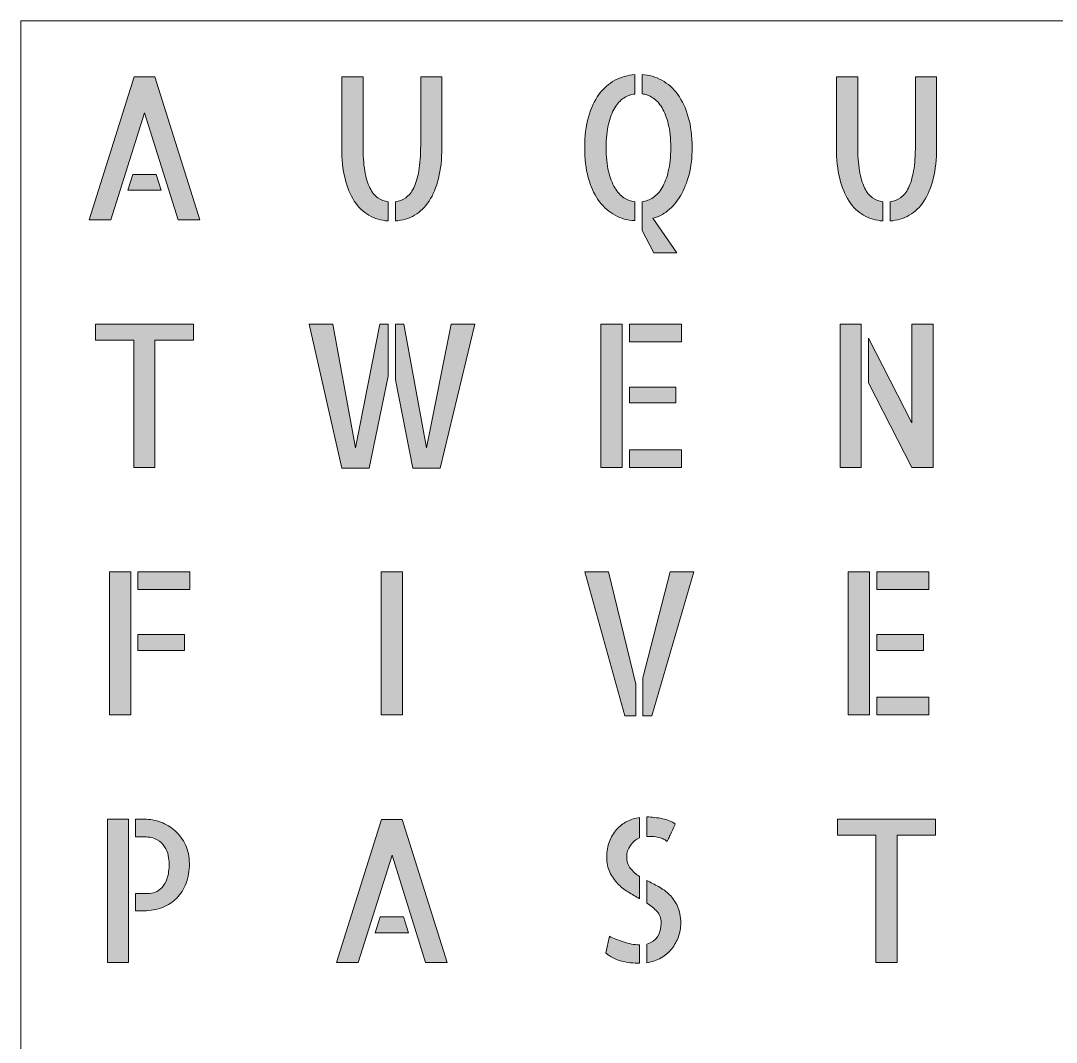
# Model space of a CAD drawing. Header units: millimetres. Extents: x 0 to 150, y -150 to 0.
# Drawn here: x 0 to 69.8, y -68.8 to 0 of the extents above; entities that cross this region are included whole.
import ezdxf

# ---------------------------------------------------------------- set-up
doc = ezdxf.new("R2010")
doc.units = ezdxf.units.MM
doc.header["$MEASUREMENT"] = 0
doc.layers.add('EN', color=7, linetype='Continuous', lineweight=0)
doc.layers.add('Laag 2', color=7, linetype='Continuous', lineweight=0)

# ---------------------------------------------------------------- blocks, each defined once
blk = doc.blocks.new('Block_0')
at = {"layer": 'EN', "true_color": 0x1d1d1b, "transparency": 33554687}
h = blk.add_hatch(color=250, dxfattribs=at)
h.dxf.hatch_style = 2
edge = h.paths.add_edge_path()
edge.add_spline(control_points=[(9.128, -10.356), (9.128, -10.356), (9.47, -11.416), (9.47, -11.416), (9.47, -11.416), (7.221, -11.416), (7.221, -11.416), (7.221, -11.416), (7.55, -10.356), (7.55, -10.356), (7.55, -10.356), (9.128, -10.356), (9.128, -10.356)], knot_values=[0, 0, 0, 0, 1, 1, 1, 2, 2, 2, 3, 3, 3, 4, 4, 4, 4], degree=3, periodic=0)
edge = h.paths.add_edge_path()
edge.add_spline(control_points=[(12.06, -13.419), (12.06, -13.419), (10.6, -13.419), (10.6, -13.419), (10.6, -13.419), (8.351, -6.193), (8.351, -6.193), (8.351, -6.193), (6.079, -13.419), (6.079, -13.419), (6.079, -13.419), (4.607, -13.419), (4.607, -13.419), (4.607, -13.419), (7.645, -3.784), (7.645, -3.784), (7.645, -3.784), (9.046, -3.784), (9.046, -3.784), (9.046, -3.784), (12.06, -13.419), (12.06, -13.419)], knot_values=[0, 0, 0, 0, 1, 1, 1, 2, 2, 2, 3, 3, 3, 4, 4, 4, 5, 5, 5, 6, 6, 6, 7, 7, 7, 7], degree=3, periodic=0)
at = {"layer": 'EN'}
for points, knots in [([(12.06, -13.419), (12.06, -13.419), (10.6, -13.419), (10.6, -13.419), (10.6, -13.419), (8.351, -6.193), (8.351, -6.193), (8.351, -6.193), (6.079, -13.419), (6.079, -13.419), (6.079, -13.419), (4.607, -13.419), (4.607, -13.419), (4.607, -13.419), (7.645, -3.784), (7.645, -3.784), (7.645, -3.784), (9.046, -3.784), (9.046, -3.784), (9.046, -3.784), (12.06, -13.419), (12.06, -13.419)], [0, 0, 0, 0, 1, 1, 1, 2, 2, 2, 3, 3, 3, 4, 4, 4, 5, 5, 5, 6, 6, 6, 7, 7, 7, 7]), ([(9.128, -10.356), (9.128, -10.356), (9.47, -11.416), (9.47, -11.416), (9.47, -11.416), (7.221, -11.416), (7.221, -11.416), (7.221, -11.416), (7.55, -10.356), (7.55, -10.356), (7.55, -10.356), (9.128, -10.356), (9.128, -10.356)], [0, 0, 0, 0, 1, 1, 1, 2, 2, 2, 3, 3, 3, 4, 4, 4, 4])]:
    blk.add_open_spline(points, degree=3, knots=knots, dxfattribs=at)
blk = doc.blocks.new('Block_1')
at = {"layer": 'EN', "true_color": 0x1d1d1b, "transparency": 33554687}
h = blk.add_hatch(color=250, dxfattribs=at)
h.dxf.hatch_style = 2
edge = h.paths.add_edge_path()
edge.add_spline(control_points=[(28.374, -3.771), (28.374, -3.771), (28.374, -8.549), (28.374, -8.549), (28.374, -9.326), (28.299, -10.016), (28.15, -10.618), (28.001, -11.22), (27.791, -11.728), (27.52, -12.143), (27.249, -12.558), (26.921, -12.876), (26.537, -13.099), (26.152, -13.321), (25.72, -13.45), (25.242, -13.485), (25.242, -13.485), (25.242, -12.189), (25.242, -12.189), (25.501, -12.154), (25.734, -12.064), (25.942, -11.92), (26.15, -11.776), (26.329, -11.556), (26.478, -11.259), (26.627, -10.963), (26.743, -10.581), (26.825, -10.114), (26.908, -9.647), (26.949, -9.073), (26.949, -8.392), (26.949, -8.392), (26.949, -3.771), (26.949, -3.771), (26.949, -3.771), (28.374, -3.771), (28.374, -3.771)], knot_values=[0, 0, 0, 0, 1, 1, 1, 2, 2, 2, 3, 3, 3, 4, 4, 4, 5, 5, 5, 6, 6, 6, 7, 7, 7, 8, 8, 8, 9, 9, 9, 10, 10, 10, 11, 11, 11, 12, 12, 12, 12], degree=3, periodic=0)
edge = h.paths.add_edge_path()
edge.add_spline(control_points=[(23.063, -8.392), (23.063, -9.064), (23.102, -9.634), (23.181, -10.101), (23.259, -10.568), (23.373, -10.952), (23.522, -11.253), (23.671, -11.554), (23.85, -11.779), (24.058, -11.927), (24.266, -12.075), (24.5, -12.163), (24.759, -12.189), (24.759, -12.189), (24.759, -13.485), (24.759, -13.485), (24.28, -13.45), (23.846, -13.321), (23.458, -13.099), (23.069, -12.876), (22.741, -12.558), (22.475, -12.143), (22.208, -11.728), (22, -11.22), (21.851, -10.618), (21.701, -10.016), (21.627, -9.326), (21.627, -8.549), (21.627, -8.549), (21.627, -3.771), (21.627, -3.771), (21.627, -3.771), (23.063, -3.771), (23.063, -3.771), (23.063, -3.771), (23.063, -8.392), (23.063, -8.392)], knot_values=[0, 0, 0, 0, 1, 1, 1, 2, 2, 2, 3, 3, 3, 4, 4, 4, 5, 5, 5, 6, 6, 6, 7, 7, 7, 8, 8, 8, 9, 9, 9, 10, 10, 10, 11, 11, 11, 12, 12, 12, 12], degree=3, periodic=0)
at = {"layer": 'EN'}
for points in [[(23.063, -8.392), (23.063, -9.064), (23.102, -9.634), (23.181, -10.101), (23.259, -10.568), (23.373, -10.952), (23.522, -11.253), (23.671, -11.554), (23.85, -11.779), (24.058, -11.927), (24.266, -12.075), (24.5, -12.163), (24.759, -12.189), (24.759, -12.189), (24.759, -13.485), (24.759, -13.485), (24.28, -13.45), (23.846, -13.321), (23.458, -13.099), (23.069, -12.876), (22.741, -12.558), (22.475, -12.143), (22.208, -11.728), (22, -11.22), (21.851, -10.618), (21.701, -10.016), (21.627, -9.326), (21.627, -8.549), (21.627, -8.549), (21.627, -3.771), (21.627, -3.771), (21.627, -3.771), (23.063, -3.771), (23.063, -3.771), (23.063, -3.771), (23.063, -8.392), (23.063, -8.392)], [(28.374, -3.771), (28.374, -3.771), (28.374, -8.549), (28.374, -8.549), (28.374, -9.326), (28.299, -10.016), (28.15, -10.618), (28.001, -11.22), (27.791, -11.728), (27.52, -12.143), (27.249, -12.558), (26.921, -12.876), (26.537, -13.099), (26.152, -13.321), (25.72, -13.45), (25.242, -13.485), (25.242, -13.485), (25.242, -12.189), (25.242, -12.189), (25.501, -12.154), (25.734, -12.064), (25.942, -11.92), (26.15, -11.776), (26.329, -11.556), (26.478, -11.259), (26.627, -10.963), (26.743, -10.581), (26.825, -10.114), (26.908, -9.647), (26.949, -9.073), (26.949, -8.392), (26.949, -8.392), (26.949, -3.771), (26.949, -3.771), (26.949, -3.771), (28.374, -3.771), (28.374, -3.771)]]:
    blk.add_open_spline(points, degree=3, knots=[0, 0, 0, 0, 1, 1, 1, 2, 2, 2, 3, 3, 3, 4, 4, 4, 5, 5, 5, 6, 6, 6, 7, 7, 7, 8, 8, 8, 9, 9, 9, 10, 10, 10, 11, 11, 11, 12, 12, 12, 12], dxfattribs=at)
blk = doc.blocks.new('Block_2')
at = {"layer": 'EN', "true_color": 0x1d1d1b, "transparency": 33554687}
h = blk.add_hatch(color=250, dxfattribs=at)
h.dxf.hatch_style = 2
edge = h.paths.add_edge_path()
edge.add_spline(control_points=[(45.24, -8.549), (45.24, -9.213), (45.17, -9.815), (45.028, -10.356), (44.887, -10.897), (44.695, -11.373), (44.451, -11.783), (44.208, -12.193), (43.925, -12.529), (43.604, -12.791), (43.282, -13.053), (42.94, -13.223), (42.579, -13.302), (42.579, -13.302), (44.204, -15.632), (44.204, -15.632), (44.204, -15.632), (42.65, -15.632), (42.65, -15.632), (42.65, -15.632), (41.861, -14.126), (41.861, -14.126), (41.861, -14.126), (41.861, -12.189), (41.861, -12.189), (42.128, -12.154), (42.377, -12.06), (42.609, -11.907), (42.84, -11.755), (43.042, -11.532), (43.215, -11.24), (43.388, -10.947), (43.527, -10.581), (43.633, -10.14), (43.739, -9.699), (43.796, -9.169), (43.804, -8.549), (43.796, -7.93), (43.739, -7.4), (43.633, -6.959), (43.527, -6.518), (43.386, -6.152), (43.209, -5.859), (43.033, -5.567), (42.828, -5.344), (42.597, -5.191), (42.365, -5.039), (42.12, -4.949), (41.861, -4.923), (41.861, -4.923), (41.861, -3.627), (41.861, -3.627), (42.34, -3.653), (42.785, -3.78), (43.197, -4.007), (43.61, -4.234), (43.967, -4.554), (44.269, -4.969), (44.571, -5.383), (44.808, -5.89), (44.981, -6.487), (45.154, -7.085), (45.24, -7.773), (45.24, -8.549)], knot_values=[0, 0, 0, 0, 1, 1, 1, 2, 2, 2, 3, 3, 3, 4, 4, 4, 5, 5, 5, 6, 6, 6, 7, 7, 7, 8, 8, 8, 9, 9, 9, 10, 10, 10, 11, 11, 11, 12, 12, 12, 13, 13, 13, 14, 14, 14, 15, 15, 15, 16, 16, 16, 17, 17, 17, 18, 18, 18, 19, 19, 19, 20, 20, 20, 21, 21, 21, 21], degree=3, periodic=0)
edge = h.paths.add_edge_path()
edge.add_spline(control_points=[(37.999, -8.549), (37.999, -7.773), (38.083, -7.085), (38.252, -6.487), (38.421, -5.89), (38.656, -5.383), (38.959, -4.969), (39.261, -4.554), (39.62, -4.236), (40.036, -4.013), (40.452, -3.791), (40.899, -3.662), (41.378, -3.627), (41.378, -3.627), (41.378, -4.936), (41.378, -4.936), (41.111, -4.971), (40.862, -5.063), (40.631, -5.211), (40.399, -5.36), (40.197, -5.578), (40.024, -5.866), (39.851, -6.154), (39.712, -6.52), (39.606, -6.965), (39.5, -7.41), (39.443, -7.939), (39.435, -8.549), (39.443, -9.169), (39.5, -9.699), (39.606, -10.14), (39.712, -10.581), (39.853, -10.95), (40.03, -11.246), (40.207, -11.543), (40.411, -11.768), (40.642, -11.92), (40.874, -12.073), (41.119, -12.163), (41.378, -12.189), (41.378, -12.189), (41.378, -13.459), (41.378, -13.459), (41.378, -13.459), (41.166, -13.459), (41.166, -13.459), (40.711, -13.398), (40.289, -13.249), (39.901, -13.014), (39.512, -12.778), (39.176, -12.455), (38.894, -12.045), (38.611, -11.635), (38.391, -11.137), (38.234, -10.552), (38.077, -9.968), (37.999, -9.3), (37.999, -8.549)], knot_values=[0, 0, 0, 0, 1, 1, 1, 2, 2, 2, 3, 3, 3, 4, 4, 4, 5, 5, 5, 6, 6, 6, 7, 7, 7, 8, 8, 8, 9, 9, 9, 10, 10, 10, 11, 11, 11, 12, 12, 12, 13, 13, 13, 14, 14, 14, 15, 15, 15, 16, 16, 16, 17, 17, 17, 18, 18, 18, 19, 19, 19, 19], degree=3, periodic=0)
at = {"layer": 'EN'}
for points, knots in [([(37.999, -8.549), (37.999, -7.773), (38.083, -7.085), (38.252, -6.487), (38.421, -5.89), (38.656, -5.383), (38.959, -4.969), (39.261, -4.554), (39.62, -4.236), (40.036, -4.013), (40.452, -3.791), (40.899, -3.662), (41.378, -3.627), (41.378, -3.627), (41.378, -4.936), (41.378, -4.936), (41.111, -4.971), (40.862, -5.063), (40.631, -5.211), (40.399, -5.36), (40.197, -5.578), (40.024, -5.866), (39.851, -6.154), (39.712, -6.52), (39.606, -6.965), (39.5, -7.41), (39.443, -7.939), (39.435, -8.549), (39.443, -9.169), (39.5, -9.699), (39.606, -10.14), (39.712, -10.581), (39.853, -10.95), (40.03, -11.246), (40.207, -11.543), (40.411, -11.768), (40.642, -11.92), (40.874, -12.073), (41.119, -12.163), (41.378, -12.189), (41.378, -12.189), (41.378, -13.459), (41.378, -13.459), (41.378, -13.459), (41.166, -13.459), (41.166, -13.459), (40.711, -13.398), (40.289, -13.249), (39.901, -13.014), (39.512, -12.778), (39.176, -12.455), (38.894, -12.045), (38.611, -11.635), (38.391, -11.137), (38.234, -10.552), (38.077, -9.968), (37.999, -9.3), (37.999, -8.549)], [0, 0, 0, 0, 1, 1, 1, 2, 2, 2, 3, 3, 3, 4, 4, 4, 5, 5, 5, 6, 6, 6, 7, 7, 7, 8, 8, 8, 9, 9, 9, 10, 10, 10, 11, 11, 11, 12, 12, 12, 13, 13, 13, 14, 14, 14, 15, 15, 15, 16, 16, 16, 17, 17, 17, 18, 18, 18, 19, 19, 19, 19]), ([(45.24, -8.549), (45.24, -9.213), (45.17, -9.815), (45.028, -10.356), (44.887, -10.897), (44.695, -11.373), (44.451, -11.783), (44.208, -12.193), (43.925, -12.529), (43.604, -12.791), (43.282, -13.053), (42.94, -13.223), (42.579, -13.302), (42.579, -13.302), (44.204, -15.632), (44.204, -15.632), (44.204, -15.632), (42.65, -15.632), (42.65, -15.632), (42.65, -15.632), (41.861, -14.126), (41.861, -14.126), (41.861, -14.126), (41.861, -12.189), (41.861, -12.189), (42.128, -12.154), (42.377, -12.06), (42.609, -11.907), (42.84, -11.755), (43.042, -11.532), (43.215, -11.24), (43.388, -10.947), (43.527, -10.581), (43.633, -10.14), (43.739, -9.699), (43.796, -9.169), (43.804, -8.549), (43.796, -7.93), (43.739, -7.4), (43.633, -6.959), (43.527, -6.518), (43.386, -6.152), (43.209, -5.859), (43.033, -5.567), (42.828, -5.344), (42.597, -5.191), (42.365, -5.039), (42.12, -4.949), (41.861, -4.923), (41.861, -4.923), (41.861, -3.627), (41.861, -3.627), (42.34, -3.653), (42.785, -3.78), (43.197, -4.007), (43.61, -4.234), (43.967, -4.554), (44.269, -4.969), (44.571, -5.383), (44.808, -5.89), (44.981, -6.487), (45.154, -7.085), (45.24, -7.773), (45.24, -8.549)], [0, 0, 0, 0, 1, 1, 1, 2, 2, 2, 3, 3, 3, 4, 4, 4, 5, 5, 5, 6, 6, 6, 7, 7, 7, 8, 8, 8, 9, 9, 9, 10, 10, 10, 11, 11, 11, 12, 12, 12, 13, 13, 13, 14, 14, 14, 15, 15, 15, 16, 16, 16, 17, 17, 17, 18, 18, 18, 19, 19, 19, 20, 20, 20, 21, 21, 21, 21])]:
    blk.add_open_spline(points, degree=3, knots=knots, dxfattribs=at)
blk = doc.blocks.new('Block_3')
at = {"layer": 'EN', "true_color": 0x1d1d1b, "transparency": 33554687}
h = blk.add_hatch(color=250, dxfattribs=at)
h.dxf.hatch_style = 2
edge = h.paths.add_edge_path()
edge.add_spline(control_points=[(61.707, -3.771), (61.707, -3.771), (61.707, -8.549), (61.707, -8.549), (61.707, -9.326), (61.632, -10.016), (61.483, -10.618), (61.334, -11.22), (61.124, -11.728), (60.853, -12.143), (60.583, -12.558), (60.255, -12.876), (59.87, -13.099), (59.485, -13.321), (59.054, -13.45), (58.575, -13.485), (58.575, -13.485), (58.575, -12.189), (58.575, -12.189), (58.834, -12.154), (59.067, -12.064), (59.275, -11.92), (59.483, -11.776), (59.662, -11.556), (59.811, -11.259), (59.96, -10.963), (60.076, -10.581), (60.159, -10.114), (60.241, -9.647), (60.282, -9.073), (60.282, -8.392), (60.282, -8.392), (60.282, -3.771), (60.282, -3.771), (60.282, -3.771), (61.707, -3.771), (61.707, -3.771)], knot_values=[0, 0, 0, 0, 1, 1, 1, 2, 2, 2, 3, 3, 3, 4, 4, 4, 5, 5, 5, 6, 6, 6, 7, 7, 7, 8, 8, 8, 9, 9, 9, 10, 10, 10, 11, 11, 11, 12, 12, 12, 12], degree=3, periodic=0)
edge = h.paths.add_edge_path()
edge.add_spline(control_points=[(56.397, -8.392), (56.397, -9.064), (56.436, -9.634), (56.514, -10.101), (56.593, -10.568), (56.707, -10.952), (56.856, -11.253), (57.005, -11.554), (57.183, -11.779), (57.392, -11.927), (57.599, -12.075), (57.833, -12.163), (58.092, -12.189), (58.092, -12.189), (58.092, -13.485), (58.092, -13.485), (57.613, -13.45), (57.18, -13.321), (56.791, -13.099), (56.403, -12.876), (56.075, -12.558), (55.808, -12.143), (55.541, -11.728), (55.333, -11.22), (55.184, -10.618), (55.035, -10.016), (54.96, -9.326), (54.96, -8.549), (54.96, -8.549), (54.96, -3.771), (54.96, -3.771), (54.96, -3.771), (56.397, -3.771), (56.397, -3.771), (56.397, -3.771), (56.397, -8.392), (56.397, -8.392)], knot_values=[0, 0, 0, 0, 1, 1, 1, 2, 2, 2, 3, 3, 3, 4, 4, 4, 5, 5, 5, 6, 6, 6, 7, 7, 7, 8, 8, 8, 9, 9, 9, 10, 10, 10, 11, 11, 11, 12, 12, 12, 12], degree=3, periodic=0)
at = {"layer": 'EN'}
for points in [[(56.397, -8.392), (56.397, -9.064), (56.436, -9.634), (56.514, -10.101), (56.593, -10.568), (56.707, -10.952), (56.856, -11.253), (57.005, -11.554), (57.183, -11.779), (57.392, -11.927), (57.599, -12.075), (57.833, -12.163), (58.092, -12.189), (58.092, -12.189), (58.092, -13.485), (58.092, -13.485), (57.613, -13.45), (57.18, -13.321), (56.791, -13.099), (56.403, -12.876), (56.075, -12.558), (55.808, -12.143), (55.541, -11.728), (55.333, -11.22), (55.184, -10.618), (55.035, -10.016), (54.96, -9.326), (54.96, -8.549), (54.96, -8.549), (54.96, -3.771), (54.96, -3.771), (54.96, -3.771), (56.397, -3.771), (56.397, -3.771), (56.397, -3.771), (56.397, -8.392), (56.397, -8.392)], [(61.707, -3.771), (61.707, -3.771), (61.707, -8.549), (61.707, -8.549), (61.707, -9.326), (61.632, -10.016), (61.483, -10.618), (61.334, -11.22), (61.124, -11.728), (60.853, -12.143), (60.583, -12.558), (60.255, -12.876), (59.87, -13.099), (59.485, -13.321), (59.054, -13.45), (58.575, -13.485), (58.575, -13.485), (58.575, -12.189), (58.575, -12.189), (58.834, -12.154), (59.067, -12.064), (59.275, -11.92), (59.483, -11.776), (59.662, -11.556), (59.811, -11.259), (59.96, -10.963), (60.076, -10.581), (60.159, -10.114), (60.241, -9.647), (60.282, -9.073), (60.282, -8.392), (60.282, -8.392), (60.282, -3.771), (60.282, -3.771), (60.282, -3.771), (61.707, -3.771), (61.707, -3.771)]]:
    blk.add_open_spline(points, degree=3, knots=[0, 0, 0, 0, 1, 1, 1, 2, 2, 2, 3, 3, 3, 4, 4, 4, 5, 5, 5, 6, 6, 6, 7, 7, 7, 8, 8, 8, 9, 9, 9, 10, 10, 10, 11, 11, 11, 12, 12, 12, 12], dxfattribs=at)
blk = doc.blocks.new('Block_9')
at = {"layer": 'EN', "true_color": 0x1d1d1b, "transparency": 33554687}
h = blk.add_hatch(color=250, dxfattribs=at)
h.dxf.hatch_style = 2
edge = h.paths.add_edge_path()
edge.add_spline(control_points=[(11.636, -20.438), (11.636, -20.438), (11.636, -21.511), (11.636, -21.511), (11.636, -21.511), (9.046, -21.511), (9.046, -21.511), (9.046, -21.511), (9.046, -30.086), (9.046, -30.086), (9.046, -30.086), (7.621, -30.086), (7.621, -30.086), (7.621, -30.086), (7.621, -21.511), (7.621, -21.511), (7.621, -21.511), (5.031, -21.511), (5.031, -21.511), (5.031, -21.511), (5.031, -20.438), (5.031, -20.438), (5.031, -20.438), (11.636, -20.438), (11.636, -20.438)], knot_values=[0, 0, 0, 0, 1, 1, 1, 2, 2, 2, 3, 3, 3, 4, 4, 4, 5, 5, 5, 6, 6, 6, 7, 7, 7, 8, 8, 8, 8], degree=3, periodic=0)
at = {"layer": 'EN'}
blk.add_open_spline([(11.636, -20.438), (11.636, -20.438), (11.636, -21.511), (11.636, -21.511), (11.636, -21.511), (9.046, -21.511), (9.046, -21.511), (9.046, -21.511), (9.046, -30.086), (9.046, -30.086), (9.046, -30.086), (7.621, -30.086), (7.621, -30.086), (7.621, -30.086), (7.621, -21.511), (7.621, -21.511), (7.621, -21.511), (5.031, -21.511), (5.031, -21.511), (5.031, -21.511), (5.031, -20.438), (5.031, -20.438), (5.031, -20.438), (11.636, -20.438), (11.636, -20.438)], degree=3, knots=[0, 0, 0, 0, 1, 1, 1, 2, 2, 2, 3, 3, 3, 4, 4, 4, 5, 5, 5, 6, 6, 6, 7, 7, 7, 8, 8, 8, 8], dxfattribs=at)
blk = doc.blocks.new('Block_10')
at = {"layer": 'EN', "true_color": 0x1d1d1b, "transparency": 33554687}
h = blk.add_hatch(color=250, dxfattribs=at)
h.dxf.hatch_style = 2
edge = h.paths.add_edge_path()
edge.add_spline(control_points=[(28.998, -20.438), (28.998, -20.438), (30.599, -20.438), (30.599, -20.438), (30.599, -20.438), (28.256, -30.138), (28.256, -30.138), (28.256, -30.138), (26.419, -30.138), (26.419, -30.138), (26.419, -30.138), (25.241, -24.182), (25.241, -24.182), (25.241, -24.182), (25.241, -20.438), (25.241, -20.438), (25.241, -20.438), (25.807, -20.438), (25.807, -20.438), (25.807, -20.438), (27.337, -28.764), (27.337, -28.764), (27.337, -28.764), (28.998, -20.438), (28.998, -20.438)], knot_values=[0, 0, 0, 0, 1, 1, 1, 2, 2, 2, 3, 3, 3, 4, 4, 4, 5, 5, 5, 6, 6, 6, 7, 7, 7, 8, 8, 8, 8], degree=3, periodic=0)
edge = h.paths.add_edge_path()
edge.add_spline(control_points=[(22.557, -28.764), (22.557, -28.764), (24.205, -20.438), (24.205, -20.438), (24.205, -20.438), (24.759, -20.438), (24.759, -20.438), (24.759, -20.438), (24.759, -23.933), (24.759, -23.933), (24.759, -23.933), (23.475, -30.138), (23.475, -30.138), (23.475, -30.138), (21.627, -30.138), (21.627, -30.138), (21.627, -30.138), (19.425, -20.438), (19.425, -20.438), (19.425, -20.438), (21.026, -20.438), (21.026, -20.438), (21.026, -20.438), (22.557, -28.764), (22.557, -28.764)], knot_values=[0, 0, 0, 0, 1, 1, 1, 2, 2, 2, 3, 3, 3, 4, 4, 4, 5, 5, 5, 6, 6, 6, 7, 7, 7, 8, 8, 8, 8], degree=3, periodic=0)
at = {"layer": 'EN'}
for points in [[(22.557, -28.764), (22.557, -28.764), (24.205, -20.438), (24.205, -20.438), (24.205, -20.438), (24.759, -20.438), (24.759, -20.438), (24.759, -20.438), (24.759, -23.933), (24.759, -23.933), (24.759, -23.933), (23.475, -30.138), (23.475, -30.138), (23.475, -30.138), (21.627, -30.138), (21.627, -30.138), (21.627, -30.138), (19.425, -20.438), (19.425, -20.438), (19.425, -20.438), (21.026, -20.438), (21.026, -20.438), (21.026, -20.438), (22.557, -28.764), (22.557, -28.764)], [(28.998, -20.438), (28.998, -20.438), (30.599, -20.438), (30.599, -20.438), (30.599, -20.438), (28.256, -30.138), (28.256, -30.138), (28.256, -30.138), (26.419, -30.138), (26.419, -30.138), (26.419, -30.138), (25.241, -24.182), (25.241, -24.182), (25.241, -24.182), (25.241, -20.438), (25.241, -20.438), (25.241, -20.438), (25.807, -20.438), (25.807, -20.438), (25.807, -20.438), (27.337, -28.764), (27.337, -28.764), (27.337, -28.764), (28.998, -20.438), (28.998, -20.438)]]:
    blk.add_open_spline(points, degree=3, knots=[0, 0, 0, 0, 1, 1, 1, 2, 2, 2, 3, 3, 3, 4, 4, 4, 5, 5, 5, 6, 6, 6, 7, 7, 7, 8, 8, 8, 8], dxfattribs=at)
blk = doc.blocks.new('Block_11')
at = {"layer": 'EN', "true_color": 0x1d1d1b, "transparency": 33554687}
h = blk.add_hatch(color=250, dxfattribs=at)
h.dxf.hatch_style = 2
edge = h.paths.add_edge_path()
edge.add_spline(control_points=[(41.007, -28.895), (41.007, -28.895), (44.516, -28.895), (44.516, -28.895), (44.516, -28.895), (44.516, -30.086), (44.516, -30.086), (44.516, -30.086), (41.007, -30.086), (41.007, -30.086), (41.007, -30.086), (41.007, -28.895), (41.007, -28.895)], knot_values=[0, 0, 0, 0, 1, 1, 1, 2, 2, 2, 3, 3, 3, 4, 4, 4, 4], degree=3, periodic=0)
edge = h.paths.add_edge_path()
edge.add_spline(control_points=[(44.151, -25.74), (44.151, -25.74), (41.007, -25.74), (41.007, -25.74), (41.007, -25.74), (41.007, -24.666), (41.007, -24.666), (41.007, -24.666), (44.151, -24.666), (44.151, -24.666), (44.151, -24.666), (44.151, -25.74), (44.151, -25.74)], knot_values=[0, 0, 0, 0, 1, 1, 1, 2, 2, 2, 3, 3, 3, 4, 4, 4, 4], degree=3, periodic=0)
edge = h.paths.add_edge_path()
edge.add_spline(control_points=[(44.516, -20.438), (44.516, -20.438), (44.516, -21.629), (44.516, -21.629), (44.516, -21.629), (41.007, -21.629), (41.007, -21.629), (41.007, -21.629), (41.007, -20.438), (41.007, -20.438), (41.007, -20.438), (44.516, -20.438), (44.516, -20.438)], knot_values=[0, 0, 0, 0, 1, 1, 1, 2, 2, 2, 3, 3, 3, 4, 4, 4, 4], degree=3, periodic=0)
edge = h.paths.add_edge_path()
edge.add_spline(control_points=[(39.088, -20.438), (39.088, -20.438), (40.525, -20.438), (40.525, -20.438), (40.525, -20.438), (40.525, -30.086), (40.525, -30.086), (40.525, -30.086), (39.088, -30.086), (39.088, -30.086), (39.088, -30.086), (39.088, -20.438), (39.088, -20.438)], knot_values=[0, 0, 0, 0, 1, 1, 1, 2, 2, 2, 3, 3, 3, 4, 4, 4, 4], degree=3, periodic=0)
at = {"layer": 'EN'}
for points in [[(39.088, -20.438), (39.088, -20.438), (40.525, -20.438), (40.525, -20.438), (40.525, -20.438), (40.525, -30.086), (40.525, -30.086), (40.525, -30.086), (39.088, -30.086), (39.088, -30.086), (39.088, -30.086), (39.088, -20.438), (39.088, -20.438)], [(44.516, -20.438), (44.516, -20.438), (44.516, -21.629), (44.516, -21.629), (44.516, -21.629), (41.007, -21.629), (41.007, -21.629), (41.007, -21.629), (41.007, -20.438), (41.007, -20.438), (41.007, -20.438), (44.516, -20.438), (44.516, -20.438)], [(44.151, -25.74), (44.151, -25.74), (41.007, -25.74), (41.007, -25.74), (41.007, -25.74), (41.007, -24.666), (41.007, -24.666), (41.007, -24.666), (44.151, -24.666), (44.151, -24.666), (44.151, -24.666), (44.151, -25.74), (44.151, -25.74)], [(41.007, -28.895), (41.007, -28.895), (44.516, -28.895), (44.516, -28.895), (44.516, -28.895), (44.516, -30.086), (44.516, -30.086), (44.516, -30.086), (41.007, -30.086), (41.007, -30.086), (41.007, -30.086), (41.007, -28.895), (41.007, -28.895)]]:
    blk.add_open_spline(points, degree=3, knots=[0, 0, 0, 0, 1, 1, 1, 2, 2, 2, 3, 3, 3, 4, 4, 4, 4], dxfattribs=at)
blk = doc.blocks.new('Block_12')
at = {"layer": 'EN', "true_color": 0x1d1d1b, "transparency": 33554687}
h = blk.add_hatch(color=250, dxfattribs=at)
h.dxf.hatch_style = 2
edge = h.paths.add_edge_path()
edge.add_spline(control_points=[(60.041, -20.438), (60.041, -20.438), (61.477, -20.438), (61.477, -20.438), (61.477, -20.438), (61.477, -30.086), (61.477, -30.086), (61.477, -30.086), (60.041, -30.086), (60.041, -30.086), (60.041, -30.086), (57.121, -24.378), (57.121, -24.378), (57.121, -24.378), (57.121, -21.367), (57.121, -21.367), (57.121, -21.367), (60.041, -27.088), (60.041, -27.088), (60.041, -27.088), (60.041, -20.438), (60.041, -20.438)], knot_values=[0, 0, 0, 0, 1, 1, 1, 2, 2, 2, 3, 3, 3, 4, 4, 4, 5, 5, 5, 6, 6, 6, 7, 7, 7, 7], degree=3, periodic=0)
edge = h.paths.add_edge_path()
edge.add_spline(control_points=[(55.201, -30.086), (55.201, -30.086), (55.201, -20.438), (55.201, -20.438), (55.201, -20.438), (56.638, -20.438), (56.638, -20.438), (56.638, -20.438), (56.638, -30.086), (56.638, -30.086), (56.638, -30.086), (55.201, -30.086), (55.201, -30.086)], knot_values=[0, 0, 0, 0, 1, 1, 1, 2, 2, 2, 3, 3, 3, 4, 4, 4, 4], degree=3, periodic=0)
at = {"layer": 'EN'}
for points, knots in [([(55.201, -30.086), (55.201, -30.086), (55.201, -20.438), (55.201, -20.438), (55.201, -20.438), (56.638, -20.438), (56.638, -20.438), (56.638, -20.438), (56.638, -30.086), (56.638, -30.086), (56.638, -30.086), (55.201, -30.086), (55.201, -30.086)], [0, 0, 0, 0, 1, 1, 1, 2, 2, 2, 3, 3, 3, 4, 4, 4, 4]), ([(60.041, -20.438), (60.041, -20.438), (61.477, -20.438), (61.477, -20.438), (61.477, -20.438), (61.477, -30.086), (61.477, -30.086), (61.477, -30.086), (60.041, -30.086), (60.041, -30.086), (60.041, -30.086), (57.121, -24.378), (57.121, -24.378), (57.121, -24.378), (57.121, -21.367), (57.121, -21.367), (57.121, -21.367), (60.041, -27.088), (60.041, -27.088), (60.041, -27.088), (60.041, -20.438), (60.041, -20.438)], [0, 0, 0, 0, 1, 1, 1, 2, 2, 2, 3, 3, 3, 4, 4, 4, 5, 5, 5, 6, 6, 6, 7, 7, 7, 7])]:
    blk.add_open_spline(points, degree=3, knots=knots, dxfattribs=at)
blk = doc.blocks.new('Block_18')
at = {"layer": 'EN', "true_color": 0x1d1d1b, "transparency": 33554687}
h = blk.add_hatch(color=250, dxfattribs=at)
h.dxf.hatch_style = 2
edge = h.paths.add_edge_path()
edge.add_spline(control_points=[(11.036, -42.406), (11.036, -42.406), (7.892, -42.406), (7.892, -42.406), (7.892, -42.406), (7.892, -41.333), (7.892, -41.333), (7.892, -41.333), (11.036, -41.333), (11.036, -41.333), (11.036, -41.333), (11.036, -42.406), (11.036, -42.406)], knot_values=[0, 0, 0, 0, 1, 1, 1, 2, 2, 2, 3, 3, 3, 4, 4, 4, 4], degree=3, periodic=0)
edge = h.paths.add_edge_path()
edge.add_spline(control_points=[(11.401, -37.104), (11.401, -37.104), (11.401, -38.295), (11.401, -38.295), (11.401, -38.295), (7.892, -38.295), (7.892, -38.295), (7.892, -38.295), (7.892, -37.104), (7.892, -37.104), (7.892, -37.104), (11.401, -37.104), (11.401, -37.104)], knot_values=[0, 0, 0, 0, 1, 1, 1, 2, 2, 2, 3, 3, 3, 4, 4, 4, 4], degree=3, periodic=0)
edge = h.paths.add_edge_path()
edge.add_spline(control_points=[(5.973, -37.104), (5.973, -37.104), (7.409, -37.104), (7.409, -37.104), (7.409, -37.104), (7.409, -46.752), (7.409, -46.752), (7.409, -46.752), (5.973, -46.752), (5.973, -46.752), (5.973, -46.752), (5.973, -37.104), (5.973, -37.104)], knot_values=[0, 0, 0, 0, 1, 1, 1, 2, 2, 2, 3, 3, 3, 4, 4, 4, 4], degree=3, periodic=0)
at = {"layer": 'EN'}
for points in [[(5.973, -37.104), (5.973, -37.104), (7.409, -37.104), (7.409, -37.104), (7.409, -37.104), (7.409, -46.752), (7.409, -46.752), (7.409, -46.752), (5.973, -46.752), (5.973, -46.752), (5.973, -46.752), (5.973, -37.104), (5.973, -37.104)], [(11.401, -37.104), (11.401, -37.104), (11.401, -38.295), (11.401, -38.295), (11.401, -38.295), (7.892, -38.295), (7.892, -38.295), (7.892, -38.295), (7.892, -37.104), (7.892, -37.104), (7.892, -37.104), (11.401, -37.104), (11.401, -37.104)], [(11.036, -42.406), (11.036, -42.406), (7.892, -42.406), (7.892, -42.406), (7.892, -42.406), (7.892, -41.333), (7.892, -41.333), (7.892, -41.333), (11.036, -41.333), (11.036, -41.333), (11.036, -41.333), (11.036, -42.406), (11.036, -42.406)]]:
    blk.add_open_spline(points, degree=3, knots=[0, 0, 0, 0, 1, 1, 1, 2, 2, 2, 3, 3, 3, 4, 4, 4, 4], dxfattribs=at)
blk = doc.blocks.new('Block_19')
at = {"layer": 'EN', "true_color": 0x1d1d1b, "transparency": 33554687}
h = blk.add_hatch(color=250, dxfattribs=at)
h.dxf.hatch_style = 2
edge = h.paths.add_edge_path()
edge.add_spline(control_points=[(25.73, -46.752), (25.73, -46.752), (24.294, -46.752), (24.294, -46.752), (24.294, -46.752), (24.294, -37.104), (24.294, -37.104), (24.294, -37.104), (25.73, -37.104), (25.73, -37.104), (25.73, -37.104), (25.73, -46.752), (25.73, -46.752)], knot_values=[0, 0, 0, 0, 1, 1, 1, 2, 2, 2, 3, 3, 3, 4, 4, 4, 4], degree=3, periodic=0)
at = {"layer": 'EN'}
blk.add_open_spline([(25.73, -46.752), (25.73, -46.752), (24.294, -46.752), (24.294, -46.752), (24.294, -46.752), (24.294, -37.104), (24.294, -37.104), (24.294, -37.104), (25.73, -37.104), (25.73, -37.104), (25.73, -37.104), (25.73, -46.752), (25.73, -46.752)], degree=3, knots=[0, 0, 0, 0, 1, 1, 1, 2, 2, 2, 3, 3, 3, 4, 4, 4, 4], dxfattribs=at)
blk = doc.blocks.new('Block_20')
at = {"layer": 'EN', "true_color": 0x1d1d1b, "transparency": 33554687}
h = blk.add_hatch(color=250, dxfattribs=at)
h.dxf.hatch_style = 2
edge = h.paths.add_edge_path()
edge.add_spline(control_points=[(43.757, -37.104), (43.757, -37.104), (45.358, -37.104), (45.358, -37.104), (45.358, -37.104), (42.532, -46.805), (42.532, -46.805), (42.532, -46.805), (41.92, -46.805), (41.92, -46.805), (41.92, -46.805), (41.92, -44.252), (41.92, -44.252), (41.92, -44.252), (43.757, -37.104), (43.757, -37.104)], knot_values=[0, 0, 0, 0, 1, 1, 1, 2, 2, 2, 3, 3, 3, 4, 4, 4, 5, 5, 5, 5], degree=3, periodic=0)
edge = h.paths.add_edge_path()
edge.add_spline(control_points=[(37.999, -37.104), (37.999, -37.104), (39.612, -37.104), (39.612, -37.104), (39.612, -37.104), (41.437, -44.671), (41.437, -44.671), (41.437, -44.671), (41.437, -46.805), (41.437, -46.805), (41.437, -46.805), (40.696, -46.805), (40.696, -46.805), (40.696, -46.805), (37.999, -37.104), (37.999, -37.104)], knot_values=[0, 0, 0, 0, 1, 1, 1, 2, 2, 2, 3, 3, 3, 4, 4, 4, 5, 5, 5, 5], degree=3, periodic=0)
at = {"layer": 'EN'}
for points in [[(37.999, -37.104), (37.999, -37.104), (39.612, -37.104), (39.612, -37.104), (39.612, -37.104), (41.437, -44.671), (41.437, -44.671), (41.437, -44.671), (41.437, -46.805), (41.437, -46.805), (41.437, -46.805), (40.696, -46.805), (40.696, -46.805), (40.696, -46.805), (37.999, -37.104), (37.999, -37.104)], [(43.757, -37.104), (43.757, -37.104), (45.358, -37.104), (45.358, -37.104), (45.358, -37.104), (42.532, -46.805), (42.532, -46.805), (42.532, -46.805), (41.92, -46.805), (41.92, -46.805), (41.92, -46.805), (41.92, -44.252), (41.92, -44.252), (41.92, -44.252), (43.757, -37.104), (43.757, -37.104)]]:
    blk.add_open_spline(points, degree=3, knots=[0, 0, 0, 0, 1, 1, 1, 2, 2, 2, 3, 3, 3, 4, 4, 4, 5, 5, 5, 5], dxfattribs=at)
blk = doc.blocks.new('Block_21')
at = {"layer": 'EN', "true_color": 0x1d1d1b, "transparency": 33554687}
h = blk.add_hatch(color=250, dxfattribs=at)
h.dxf.hatch_style = 2
edge = h.paths.add_edge_path()
edge.add_spline(control_points=[(57.674, -45.561), (57.674, -45.561), (61.183, -45.561), (61.183, -45.561), (61.183, -45.561), (61.183, -46.752), (61.183, -46.752), (61.183, -46.752), (57.674, -46.752), (57.674, -46.752), (57.674, -46.752), (57.674, -45.561), (57.674, -45.561)], knot_values=[0, 0, 0, 0, 1, 1, 1, 2, 2, 2, 3, 3, 3, 4, 4, 4, 4], degree=3, periodic=0)
edge = h.paths.add_edge_path()
edge.add_spline(control_points=[(60.818, -42.406), (60.818, -42.406), (57.674, -42.406), (57.674, -42.406), (57.674, -42.406), (57.674, -41.333), (57.674, -41.333), (57.674, -41.333), (60.818, -41.333), (60.818, -41.333), (60.818, -41.333), (60.818, -42.406), (60.818, -42.406)], knot_values=[0, 0, 0, 0, 1, 1, 1, 2, 2, 2, 3, 3, 3, 4, 4, 4, 4], degree=3, periodic=0)
edge = h.paths.add_edge_path()
edge.add_spline(control_points=[(61.183, -37.104), (61.183, -37.104), (61.183, -38.295), (61.183, -38.295), (61.183, -38.295), (57.674, -38.295), (57.674, -38.295), (57.674, -38.295), (57.674, -37.104), (57.674, -37.104), (57.674, -37.104), (61.183, -37.104), (61.183, -37.104)], knot_values=[0, 0, 0, 0, 1, 1, 1, 2, 2, 2, 3, 3, 3, 4, 4, 4, 4], degree=3, periodic=0)
edge = h.paths.add_edge_path()
edge.add_spline(control_points=[(55.755, -37.104), (55.755, -37.104), (57.191, -37.104), (57.191, -37.104), (57.191, -37.104), (57.191, -46.752), (57.191, -46.752), (57.191, -46.752), (55.755, -46.752), (55.755, -46.752), (55.755, -46.752), (55.755, -37.104), (55.755, -37.104)], knot_values=[0, 0, 0, 0, 1, 1, 1, 2, 2, 2, 3, 3, 3, 4, 4, 4, 4], degree=3, periodic=0)
at = {"layer": 'EN'}
for points in [[(55.755, -37.104), (55.755, -37.104), (57.191, -37.104), (57.191, -37.104), (57.191, -37.104), (57.191, -46.752), (57.191, -46.752), (57.191, -46.752), (55.755, -46.752), (55.755, -46.752), (55.755, -46.752), (55.755, -37.104), (55.755, -37.104)], [(61.183, -37.104), (61.183, -37.104), (61.183, -38.295), (61.183, -38.295), (61.183, -38.295), (57.674, -38.295), (57.674, -38.295), (57.674, -38.295), (57.674, -37.104), (57.674, -37.104), (57.674, -37.104), (61.183, -37.104), (61.183, -37.104)], [(60.818, -42.406), (60.818, -42.406), (57.674, -42.406), (57.674, -42.406), (57.674, -42.406), (57.674, -41.333), (57.674, -41.333), (57.674, -41.333), (60.818, -41.333), (60.818, -41.333), (60.818, -41.333), (60.818, -42.406), (60.818, -42.406)], [(57.674, -45.561), (57.674, -45.561), (61.183, -45.561), (61.183, -45.561), (61.183, -45.561), (61.183, -46.752), (61.183, -46.752), (61.183, -46.752), (57.674, -46.752), (57.674, -46.752), (57.674, -46.752), (57.674, -45.561), (57.674, -45.561)]]:
    blk.add_open_spline(points, degree=3, knots=[0, 0, 0, 0, 1, 1, 1, 2, 2, 2, 3, 3, 3, 4, 4, 4, 4], dxfattribs=at)
blk = doc.blocks.new('Block_27')
at = {"layer": 'EN', "true_color": 0x1d1d1b, "transparency": 33554687}
h = blk.add_hatch(color=250, dxfattribs=at)
h.dxf.hatch_style = 2
edge = h.paths.add_edge_path()
edge.add_spline(control_points=[(8.339, -53.771), (8.708, -53.771), (9.073, -53.836), (9.434, -53.967), (9.795, -54.098), (10.119, -54.294), (10.406, -54.556), (10.692, -54.818), (10.924, -55.134), (11.1, -55.505), (11.277, -55.876), (11.365, -56.293), (11.365, -56.756), (11.365, -57.244), (11.291, -57.687), (11.142, -58.084), (10.992, -58.482), (10.784, -58.815), (10.518, -59.086), (10.251, -59.356), (9.929, -59.566), (9.552, -59.714), (9.175, -59.863), (8.759, -59.937), (8.304, -59.937), (8.304, -59.937), (7.739, -59.937), (7.739, -59.937), (7.739, -59.937), (7.739, -58.785), (7.739, -58.785), (7.739, -58.785), (8.551, -58.785), (8.551, -58.785), (8.724, -58.785), (8.895, -58.752), (9.063, -58.687), (9.232, -58.621), (9.387, -58.514), (9.528, -58.366), (9.67, -58.217), (9.784, -58.01), (9.87, -57.744), (9.956, -57.478), (10, -57.148), (10, -56.756), (10, -56.598), (9.98, -56.417), (9.941, -56.212), (9.901, -56.007), (9.821, -55.811), (9.699, -55.623), (9.578, -55.436), (9.407, -55.278), (9.187, -55.152), (8.967, -55.025), (8.677, -54.962), (8.316, -54.962), (8.316, -54.962), (7.739, -54.962), (7.739, -54.962), (7.739, -54.962), (7.739, -53.771), (7.739, -53.771), (7.739, -53.771), (8.339, -53.771), (8.339, -53.771)], knot_values=[0, 0, 0, 0, 1, 1, 1, 2, 2, 2, 3, 3, 3, 4, 4, 4, 5, 5, 5, 6, 6, 6, 7, 7, 7, 8, 8, 8, 9, 9, 9, 10, 10, 10, 11, 11, 11, 12, 12, 12, 13, 13, 13, 14, 14, 14, 15, 15, 15, 16, 16, 16, 17, 17, 17, 18, 18, 18, 19, 19, 19, 20, 20, 20, 21, 21, 21, 22, 22, 22, 22], degree=3, periodic=0)
edge = h.paths.add_edge_path()
edge.add_spline(control_points=[(5.843, -53.771), (5.843, -53.771), (7.256, -53.771), (7.256, -53.771), (7.256, -53.771), (7.256, -63.419), (7.256, -63.419), (7.256, -63.419), (5.843, -63.419), (5.843, -63.419), (5.843, -63.419), (5.843, -53.771), (5.843, -53.771)], knot_values=[0, 0, 0, 0, 1, 1, 1, 2, 2, 2, 3, 3, 3, 4, 4, 4, 4], degree=3, periodic=0)
at = {"layer": 'EN'}
for points, knots in [([(5.843, -53.771), (5.843, -53.771), (7.256, -53.771), (7.256, -53.771), (7.256, -53.771), (7.256, -63.419), (7.256, -63.419), (7.256, -63.419), (5.843, -63.419), (5.843, -63.419), (5.843, -63.419), (5.843, -53.771), (5.843, -53.771)], [0, 0, 0, 0, 1, 1, 1, 2, 2, 2, 3, 3, 3, 4, 4, 4, 4]), ([(8.339, -53.771), (8.708, -53.771), (9.073, -53.836), (9.434, -53.967), (9.795, -54.098), (10.119, -54.294), (10.406, -54.556), (10.692, -54.818), (10.924, -55.134), (11.1, -55.505), (11.277, -55.876), (11.365, -56.293), (11.365, -56.756), (11.365, -57.244), (11.291, -57.687), (11.142, -58.084), (10.992, -58.482), (10.784, -58.815), (10.518, -59.086), (10.251, -59.356), (9.929, -59.566), (9.552, -59.714), (9.175, -59.863), (8.759, -59.937), (8.304, -59.937), (8.304, -59.937), (7.739, -59.937), (7.739, -59.937), (7.739, -59.937), (7.739, -58.785), (7.739, -58.785), (7.739, -58.785), (8.551, -58.785), (8.551, -58.785), (8.724, -58.785), (8.895, -58.752), (9.063, -58.687), (9.232, -58.621), (9.387, -58.514), (9.528, -58.366), (9.67, -58.217), (9.784, -58.01), (9.87, -57.744), (9.956, -57.478), (10, -57.148), (10, -56.756), (10, -56.598), (9.98, -56.417), (9.941, -56.212), (9.901, -56.007), (9.821, -55.811), (9.699, -55.623), (9.578, -55.436), (9.407, -55.278), (9.187, -55.152), (8.967, -55.025), (8.677, -54.962), (8.316, -54.962), (8.316, -54.962), (7.739, -54.962), (7.739, -54.962), (7.739, -54.962), (7.739, -53.771), (7.739, -53.771), (7.739, -53.771), (8.339, -53.771), (8.339, -53.771)], [0, 0, 0, 0, 1, 1, 1, 2, 2, 2, 3, 3, 3, 4, 4, 4, 5, 5, 5, 6, 6, 6, 7, 7, 7, 8, 8, 8, 9, 9, 9, 10, 10, 10, 11, 11, 11, 12, 12, 12, 13, 13, 13, 14, 14, 14, 15, 15, 15, 16, 16, 16, 17, 17, 17, 18, 18, 18, 19, 19, 19, 20, 20, 20, 21, 21, 21, 22, 22, 22, 22])]:
    blk.add_open_spline(points, degree=3, knots=knots, dxfattribs=at)
blk = doc.blocks.new('Block_28')
at = {"layer": 'EN', "true_color": 0x1d1d1b, "transparency": 33554687}
h = blk.add_hatch(color=250, dxfattribs=at)
h.dxf.hatch_style = 2
edge = h.paths.add_edge_path()
edge.add_spline(control_points=[(25.795, -60.356), (25.795, -60.356), (26.136, -61.416), (26.136, -61.416), (26.136, -61.416), (23.887, -61.416), (23.887, -61.416), (23.887, -61.416), (24.217, -60.356), (24.217, -60.356), (24.217, -60.356), (25.795, -60.356), (25.795, -60.356)], knot_values=[0, 0, 0, 0, 1, 1, 1, 2, 2, 2, 3, 3, 3, 4, 4, 4, 4], degree=3, periodic=0)
edge = h.paths.add_edge_path()
edge.add_spline(control_points=[(28.727, -63.419), (28.727, -63.419), (27.267, -63.419), (27.267, -63.419), (27.267, -63.419), (25.018, -56.193), (25.018, -56.193), (25.018, -56.193), (22.745, -63.419), (22.745, -63.419), (22.745, -63.419), (21.273, -63.419), (21.273, -63.419), (21.273, -63.419), (24.311, -53.784), (24.311, -53.784), (24.311, -53.784), (25.712, -53.784), (25.712, -53.784), (25.712, -53.784), (28.727, -63.419), (28.727, -63.419)], knot_values=[0, 0, 0, 0, 1, 1, 1, 2, 2, 2, 3, 3, 3, 4, 4, 4, 5, 5, 5, 6, 6, 6, 7, 7, 7, 7], degree=3, periodic=0)
at = {"layer": 'EN'}
for points, knots in [([(28.727, -63.419), (28.727, -63.419), (27.267, -63.419), (27.267, -63.419), (27.267, -63.419), (25.018, -56.193), (25.018, -56.193), (25.018, -56.193), (22.745, -63.419), (22.745, -63.419), (22.745, -63.419), (21.273, -63.419), (21.273, -63.419), (21.273, -63.419), (24.311, -53.784), (24.311, -53.784), (24.311, -53.784), (25.712, -53.784), (25.712, -53.784), (25.712, -53.784), (28.727, -63.419), (28.727, -63.419)], [0, 0, 0, 0, 1, 1, 1, 2, 2, 2, 3, 3, 3, 4, 4, 4, 5, 5, 5, 6, 6, 6, 7, 7, 7, 7]), ([(25.795, -60.356), (25.795, -60.356), (26.136, -61.416), (26.136, -61.416), (26.136, -61.416), (23.887, -61.416), (23.887, -61.416), (23.887, -61.416), (24.217, -60.356), (24.217, -60.356), (24.217, -60.356), (25.795, -60.356), (25.795, -60.356)], [0, 0, 0, 0, 1, 1, 1, 2, 2, 2, 3, 3, 3, 4, 4, 4, 4])]:
    blk.add_open_spline(points, degree=3, knots=knots, dxfattribs=at)
blk = doc.blocks.new('Block_29')
at = {"layer": 'EN', "true_color": 0x1d1d1b, "transparency": 33554687}
h = blk.add_hatch(color=250, dxfattribs=at)
h.dxf.hatch_style = 2
edge = h.paths.add_edge_path()
edge.add_spline(control_points=[(42.185, -57.894), (42.444, -58.025), (42.709, -58.165), (42.98, -58.313), (43.251, -58.462), (43.496, -58.643), (43.716, -58.857), (43.935, -59.071), (44.116, -59.33), (44.257, -59.636), (44.399, -59.941), (44.469, -60.321), (44.469, -60.775), (44.469, -61.089), (44.416, -61.394), (44.31, -61.691), (44.204, -61.988), (44.055, -62.256), (43.863, -62.496), (43.67, -62.736), (43.433, -62.939), (43.151, -63.105), (42.868, -63.271), (42.546, -63.38), (42.185, -63.432), (42.185, -63.432), (42.185, -62.175), (42.185, -62.175), (42.829, -62.001), (43.151, -61.525), (43.151, -60.748), (43.151, -60.443), (43.06, -60.19), (42.88, -59.989), (42.699, -59.788), (42.468, -59.601), (42.185, -59.426), (42.185, -59.426), (42.185, -57.894), (42.185, -57.894)], knot_values=[0, 0, 0, 0, 1, 1, 1, 2, 2, 2, 3, 3, 3, 4, 4, 4, 5, 5, 5, 6, 6, 6, 7, 7, 7, 8, 8, 8, 9, 9, 9, 10, 10, 10, 11, 11, 11, 12, 12, 12, 13, 13, 13, 13], degree=3, periodic=0)
edge = h.paths.add_edge_path()
edge.add_spline(control_points=[(43.551, -55.263), (43.512, -55.246), (43.464, -55.215), (43.41, -55.171), (43.354, -55.128), (43.276, -55.086), (43.174, -55.047), (43.072, -55.008), (42.942, -54.975), (42.786, -54.949), (42.628, -54.923), (42.428, -54.918), (42.185, -54.936), (42.185, -54.936), (42.185, -53.614), (42.185, -53.614), (42.53, -53.622), (42.882, -53.664), (43.239, -53.738), (43.596, -53.812), (43.884, -53.928), (44.104, -54.085), (44.057, -54.198), (44.002, -54.323), (43.939, -54.458), (43.877, -54.593), (43.818, -54.72), (43.763, -54.838), (43.708, -54.955), (43.661, -55.054), (43.621, -55.132), (43.582, -55.211), (43.559, -55.255), (43.551, -55.263)], knot_values=[0, 0, 0, 0, 1, 1, 1, 2, 2, 2, 3, 3, 3, 4, 4, 4, 5, 5, 5, 6, 6, 6, 7, 7, 7, 8, 8, 8, 9, 9, 9, 10, 10, 10, 11, 11, 11, 11], degree=3, periodic=0)
edge = h.paths.add_edge_path()
edge.add_spline(control_points=[(39.489, -56.31), (39.489, -55.926), (39.547, -55.582), (39.665, -55.276), (39.783, -54.971), (39.942, -54.702), (40.142, -54.471), (40.342, -54.24), (40.578, -54.057), (40.849, -53.921), (41.119, -53.786), (41.404, -53.697), (41.702, -53.653), (41.702, -53.653), (41.702, -55.027), (41.702, -55.027), (41.451, -55.124), (41.243, -55.292), (41.078, -55.531), (40.913, -55.772), (40.831, -56.014), (40.831, -56.258), (40.831, -56.598), (40.913, -56.873), (41.078, -57.083), (41.243, -57.292), (41.451, -57.476), (41.702, -57.633), (41.702, -57.633), (41.702, -59.125), (41.702, -59.125), (41.443, -58.986), (41.184, -58.835), (40.925, -58.673), (40.666, -58.512), (40.431, -58.322), (40.219, -58.104), (40.007, -57.886), (39.832, -57.633), (39.695, -57.345), (39.557, -57.057), (39.489, -56.712), (39.489, -56.31)], knot_values=[0, 0, 0, 0, 1, 1, 1, 2, 2, 2, 3, 3, 3, 4, 4, 4, 5, 5, 5, 6, 6, 6, 7, 7, 7, 8, 8, 8, 9, 9, 9, 10, 10, 10, 11, 11, 11, 12, 12, 12, 13, 13, 13, 14, 14, 14, 14], degree=3, periodic=0)
edge = h.paths.add_edge_path()
edge.add_spline(control_points=[(39.677, -61.652), (39.787, -61.722), (39.926, -61.789), (40.095, -61.855), (40.264, -61.92), (40.438, -61.981), (40.619, -62.038), (40.799, -62.095), (40.98, -62.141), (41.161, -62.175), (41.341, -62.21), (41.51, -62.228), (41.667, -62.228), (41.667, -62.228), (41.702, -62.228), (41.702, -62.228), (41.702, -62.228), (41.702, -63.471), (41.702, -63.471), (41.702, -63.471), (41.679, -63.471), (41.679, -63.471), (41.49, -63.471), (41.296, -63.46), (41.096, -63.439), (40.896, -63.417), (40.693, -63.38), (40.49, -63.327), (40.285, -63.275), (40.091, -63.203), (39.907, -63.111), (39.722, -63.02), (39.563, -62.908), (39.43, -62.778), (39.43, -62.778), (39.677, -61.652), (39.677, -61.652)], knot_values=[0, 0, 0, 0, 1, 1, 1, 2, 2, 2, 3, 3, 3, 4, 4, 4, 5, 5, 5, 6, 6, 6, 7, 7, 7, 8, 8, 8, 9, 9, 9, 10, 10, 10, 11, 11, 11, 12, 12, 12, 12], degree=3, periodic=0)
at = {"layer": 'EN'}
for points, knots in [([(39.489, -56.31), (39.489, -55.926), (39.547, -55.582), (39.665, -55.276), (39.783, -54.971), (39.942, -54.702), (40.142, -54.471), (40.342, -54.24), (40.578, -54.057), (40.849, -53.921), (41.119, -53.786), (41.404, -53.697), (41.702, -53.653), (41.702, -53.653), (41.702, -55.027), (41.702, -55.027), (41.451, -55.124), (41.243, -55.292), (41.078, -55.531), (40.913, -55.772), (40.831, -56.014), (40.831, -56.258), (40.831, -56.598), (40.913, -56.873), (41.078, -57.083), (41.243, -57.292), (41.451, -57.476), (41.702, -57.633), (41.702, -57.633), (41.702, -59.125), (41.702, -59.125), (41.443, -58.986), (41.184, -58.835), (40.925, -58.673), (40.666, -58.512), (40.431, -58.322), (40.219, -58.104), (40.007, -57.886), (39.832, -57.633), (39.695, -57.345), (39.557, -57.057), (39.489, -56.712), (39.489, -56.31)], [0, 0, 0, 0, 1, 1, 1, 2, 2, 2, 3, 3, 3, 4, 4, 4, 5, 5, 5, 6, 6, 6, 7, 7, 7, 8, 8, 8, 9, 9, 9, 10, 10, 10, 11, 11, 11, 12, 12, 12, 13, 13, 13, 14, 14, 14, 14]), ([(43.551, -55.263), (43.512, -55.246), (43.464, -55.215), (43.41, -55.171), (43.354, -55.128), (43.276, -55.086), (43.174, -55.047), (43.072, -55.008), (42.942, -54.975), (42.786, -54.949), (42.628, -54.923), (42.428, -54.918), (42.185, -54.936), (42.185, -54.936), (42.185, -53.614), (42.185, -53.614), (42.53, -53.622), (42.882, -53.664), (43.239, -53.738), (43.596, -53.812), (43.884, -53.928), (44.104, -54.085), (44.057, -54.198), (44.002, -54.323), (43.939, -54.458), (43.877, -54.593), (43.818, -54.72), (43.763, -54.838), (43.708, -54.955), (43.661, -55.054), (43.621, -55.132), (43.582, -55.211), (43.559, -55.255), (43.551, -55.263)], [0, 0, 0, 0, 1, 1, 1, 2, 2, 2, 3, 3, 3, 4, 4, 4, 5, 5, 5, 6, 6, 6, 7, 7, 7, 8, 8, 8, 9, 9, 9, 10, 10, 10, 11, 11, 11, 11]), ([(42.185, -57.894), (42.444, -58.025), (42.709, -58.165), (42.98, -58.313), (43.251, -58.462), (43.496, -58.643), (43.716, -58.857), (43.935, -59.071), (44.116, -59.33), (44.257, -59.636), (44.399, -59.941), (44.469, -60.321), (44.469, -60.775), (44.469, -61.089), (44.416, -61.394), (44.31, -61.691), (44.204, -61.988), (44.055, -62.256), (43.863, -62.496), (43.67, -62.736), (43.433, -62.939), (43.151, -63.105), (42.868, -63.271), (42.546, -63.38), (42.185, -63.432), (42.185, -63.432), (42.185, -62.175), (42.185, -62.175), (42.829, -62.001), (43.151, -61.525), (43.151, -60.748), (43.151, -60.443), (43.06, -60.19), (42.88, -59.989), (42.699, -59.788), (42.468, -59.601), (42.185, -59.426), (42.185, -59.426), (42.185, -57.894), (42.185, -57.894)], [0, 0, 0, 0, 1, 1, 1, 2, 2, 2, 3, 3, 3, 4, 4, 4, 5, 5, 5, 6, 6, 6, 7, 7, 7, 8, 8, 8, 9, 9, 9, 10, 10, 10, 11, 11, 11, 12, 12, 12, 13, 13, 13, 13]), ([(39.677, -61.652), (39.787, -61.722), (39.926, -61.789), (40.095, -61.855), (40.264, -61.92), (40.438, -61.981), (40.619, -62.038), (40.799, -62.095), (40.98, -62.141), (41.161, -62.175), (41.341, -62.21), (41.51, -62.228), (41.667, -62.228), (41.667, -62.228), (41.702, -62.228), (41.702, -62.228), (41.702, -62.228), (41.702, -63.471), (41.702, -63.471), (41.702, -63.471), (41.679, -63.471), (41.679, -63.471), (41.49, -63.471), (41.296, -63.46), (41.096, -63.439), (40.896, -63.417), (40.693, -63.38), (40.49, -63.327), (40.285, -63.275), (40.091, -63.203), (39.907, -63.111), (39.722, -63.02), (39.563, -62.908), (39.43, -62.778), (39.43, -62.778), (39.677, -61.652), (39.677, -61.652)], [0, 0, 0, 0, 1, 1, 1, 2, 2, 2, 3, 3, 3, 4, 4, 4, 5, 5, 5, 6, 6, 6, 7, 7, 7, 8, 8, 8, 9, 9, 9, 10, 10, 10, 11, 11, 11, 12, 12, 12, 12])]:
    blk.add_open_spline(points, degree=3, knots=knots, dxfattribs=at)
blk = doc.blocks.new('Block_30')
at = {"layer": 'EN', "true_color": 0x1d1d1b, "transparency": 33554687}
h = blk.add_hatch(color=250, dxfattribs=at)
h.dxf.hatch_style = 2
edge = h.paths.add_edge_path()
edge.add_spline(control_points=[(61.636, -53.771), (61.636, -53.771), (61.636, -54.844), (61.636, -54.844), (61.636, -54.844), (59.046, -54.844), (59.046, -54.844), (59.046, -54.844), (59.046, -63.419), (59.046, -63.419), (59.046, -63.419), (57.621, -63.419), (57.621, -63.419), (57.621, -63.419), (57.621, -54.844), (57.621, -54.844), (57.621, -54.844), (55.031, -54.844), (55.031, -54.844), (55.031, -54.844), (55.031, -53.771), (55.031, -53.771), (55.031, -53.771), (61.636, -53.771), (61.636, -53.771)], knot_values=[0, 0, 0, 0, 1, 1, 1, 2, 2, 2, 3, 3, 3, 4, 4, 4, 5, 5, 5, 6, 6, 6, 7, 7, 7, 8, 8, 8, 8], degree=3, periodic=0)
at = {"layer": 'EN'}
blk.add_open_spline([(61.636, -53.771), (61.636, -53.771), (61.636, -54.844), (61.636, -54.844), (61.636, -54.844), (59.046, -54.844), (59.046, -54.844), (59.046, -54.844), (59.046, -63.419), (59.046, -63.419), (59.046, -63.419), (57.621, -63.419), (57.621, -63.419), (57.621, -63.419), (57.621, -54.844), (57.621, -54.844), (57.621, -54.844), (55.031, -54.844), (55.031, -54.844), (55.031, -54.844), (55.031, -53.771), (55.031, -53.771), (55.031, -53.771), (61.636, -53.771), (61.636, -53.771)], degree=3, knots=[0, 0, 0, 0, 1, 1, 1, 2, 2, 2, 3, 3, 3, 4, 4, 4, 5, 5, 5, 6, 6, 6, 7, 7, 7, 8, 8, 8, 8], dxfattribs=at)

msp = doc.modelspace()

# ---------------------------------------------------------------- linework, layer by layer
at = {"layer": 'Laag 2', "color": 250, "lineweight": 18, "true_color": 0x1d1d1b}
msp.add_lwpolyline([(150, -150), (0, -150), (0, 0), (150, 0)], close=True, dxfattribs=at)

# ---------------------------------------------------------------- block references
at = {"layer": 'EN'}
for name in ['Block_0', 'Block_1', 'Block_2', 'Block_3', 'Block_9', 'Block_10', 'Block_11', 'Block_12', 'Block_18', 'Block_19', 'Block_20', 'Block_21', 'Block_29', 'Block_27', 'Block_28', 'Block_30']:
    msp.add_blockref(name, (0, 0), dxfattribs=at)

doc.saveas('drawing.dxf')
